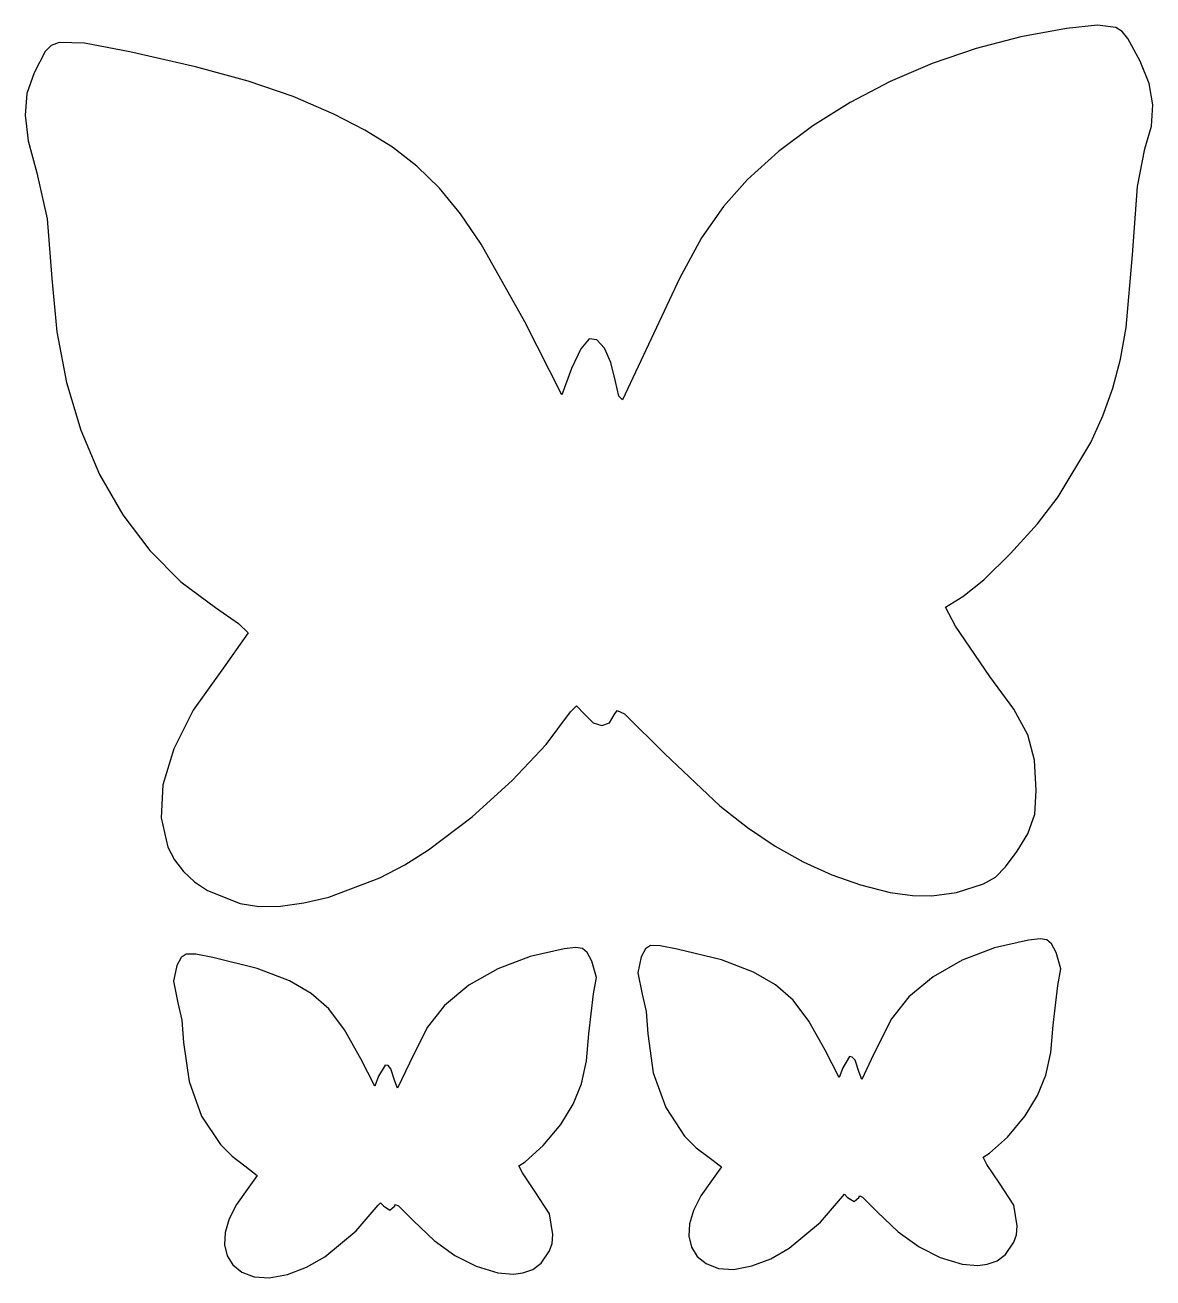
# Model space of a CAD drawing. Extents: x 73 to 113, y 63.8 to 108.2.
import ezdxf

# ---------------------------------------------------------------- set-up
doc = ezdxf.new("R2010")
doc.units = 0
doc.layers.get('0').update_dxf_attribs({"linetype": 'CONTINUOUS'})

msp = doc.modelspace()

# ---------------------------------------------------------------- linework, layer by layer
at = {"color": 7}
for points in [[(111.036806, 108.245451), (109.932721, 108.117569), (108.316008, 107.825977), (106.724648, 107.410912), (105.174079, 106.880091), (103.681939, 106.241784), (102.264766, 105.503707), (100.938542, 104.673576), (99.720355, 103.75966), (98.626193, 102.769128), (97.764092, 101.807809), (96.992942, 100.695455), (96.208012, 99.257886), (95.301813, 97.321466), (94.190013, 94.961162), (94.063786, 95.089046), (93.937006, 95.607186), (93.776602, 96.277464), (93.548398, 96.78348), (93.28161, 97.078933), (93.004349, 97.117518), (92.71055, 96.768048), (92.38313, 96.072966), (92.032557, 95.13204), (90.719563, 97.718894), (89.182222, 100.476073), (88.44635, 101.548737), (87.69394, 102.458794), (86.896883, 103.236559), (86.027065, 103.914002), (85.056376, 104.52089), (83.95615, 105.08809), (82.507557, 105.712617), (80.920057, 106.257218), (79.041515, 106.768746), (76.719797, 107.293503), (75.109146, 107.607144), (74.210113, 107.6325), (73.931199, 107.516194), (73.715674, 107.302873), (73.320453, 106.552118), (73.071301, 105.820104), (73.002953, 105.050607), (73.118706, 104.146063), (73.420772, 103.009457), (73.78733, 101.37786), (73.957657, 99.262847), (74.125226, 97.372729), (74.468081, 95.573562), (74.978508, 93.881332), (75.648233, 92.312575), (76.468992, 90.883272), (77.433068, 89.609964), (78.532191, 88.508637), (79.758094, 87.595273), (80.572791, 87.031381), (80.911787, 86.699547), (79.979131, 85.378284), (78.968202, 83.950638), (78.27312, 82.583074), (77.892783, 81.302047), (77.824432, 80.132922), (78.066965, 79.101597), (78.303436, 78.646294), (78.617078, 78.234534), (79.007341, 77.870733), (79.474218, 77.557644), (80.634527, 77.096826), (81.297089, 76.995954), (82.056661, 77.005327), (82.8901, 77.118326), (83.772595, 77.328339), (85.588297, 78.010743), (86.472449, 78.469905), (87.309192, 78.997968), (88.851492, 80.174812), (90.280795, 81.456939), (91.482994, 82.734105), (92.345095, 83.896618), (92.560069, 84.112695), (92.840638, 83.808423), (93.143256, 83.510769), (93.454691, 83.408243), (93.721479, 83.5025), (93.890152, 83.792991), (94.000396, 83.945676), (94.264426, 83.821103), (95.683807, 82.408339), (97.635658, 80.560664), (98.61517, 79.796129), (99.601844, 79.135772), (100.597341, 78.576842), (101.606615, 78.118231), (102.631875, 77.757184), (103.676981, 77.492047), (104.469627, 77.382356), (105.160298, 77.369128), (106.033976, 77.487089), (106.991438, 77.799077), (107.409257, 78.031687), (107.768099, 78.396042), (108.187575, 78.956628), (108.561849, 79.56572), (108.812652, 80.267418), (108.86171, 81.107469), (108.799424, 82.185645), (108.5624, 83.073655), (108.062449, 83.98812), (107.21082, 85.146224), (105.994841, 86.93216), (105.644817, 87.611258), (106.251155, 87.986085), (106.995296, 88.580296), (107.948897, 89.512953), (108.900296, 90.563567), (109.638372, 91.51276), (110.792618, 93.444771), (111.224771, 94.395617), (111.572034, 95.373472), (111.841579, 96.404797), (112.043326, 97.517148), (112.273182, 100.093529), (112.450674, 102.52108), (112.714704, 103.853369), (112.946214, 104.662552), (112.99748, 105.421024), (112.865738, 106.172882), (112.549892, 106.962222), (112.110574, 107.770855), (111.910481, 108.01339), (111.684483, 108.164423), (111.036806, 108.245451), (111.036806, 108.245451)], [(92.531407, 75.537991), (92.117443, 75.490036), (90.914141, 75.2249), (89.773125, 74.786685), (88.744558, 74.198536), (87.877495, 73.484161), (87.265095, 72.70695), (86.630645, 71.441358), (86.213377, 70.556659), (86.119118, 70.798642), (85.973048, 71.239614), (85.873277, 71.350409), (85.769097, 71.365291), (85.536484, 70.973377), (85.404743, 70.620599), (84.912508, 71.590738), (84.335936, 72.624267), (83.777557, 73.367855), (83.15248, 73.91356), (82.375815, 74.353979), (81.237557, 74.792747), (79.662184, 75.180802), (79.058603, 75.298763), (78.721258, 75.308133), (78.536049, 75.18466), (78.387773, 74.902991), (78.268711, 74.340201), (78.425257, 73.574563), (78.562508, 72.962714), (78.626451, 72.169514), (78.817721, 70.785965), (79.260347, 69.563369), (79.930075, 68.549684), (80.341831, 68.136824), (80.801546, 67.794519), (81.234249, 67.458277), (80.884779, 66.962734), (80.505543, 66.427505), (80.244817, 65.914874), (80.102052, 65.434216), (80.076698, 64.995998), (80.167647, 64.609046), (80.373801, 64.283827), (80.695159, 64.03027), (81.13062, 63.857186), (81.13062, 63.857739), (81.663647, 63.823012), (82.307464, 63.94428), (82.988215, 64.200044), (83.633688, 64.57046), (84.747695, 65.492644), (85.522153, 66.407109), (85.602631, 66.488688), (85.707911, 66.374589), (85.93832, 66.224105), (86.101479, 66.368524), (86.142822, 66.425851), (86.241489, 66.378997), (86.773964, 65.84928), (87.505977, 65.156402), (88.242953, 64.622274), (88.99481, 64.240283), (89.771471, 64.005466), (90.327647, 63.959715), (90.655069, 64.003812), (91.013909, 64.120669), (91.305504, 64.344463), (91.603158, 64.783231), (91.696867, 65.04616), (91.715607, 65.361453), (91.603158, 66.098428), (91.096592, 66.876193), (90.640738, 67.545921), (90.508997, 67.800031), (90.736649, 67.940592), (91.373302, 68.513302), (92.006649, 69.263508), (92.439355, 69.987803), (92.732047, 70.710998), (92.908436, 71.515221), (92.99498, 72.480952), (93.160342, 73.890959), (93.266175, 74.479105), (93.098606, 75.05678), (92.933794, 75.359949), (92.77394, 75.507675), (92.531407, 75.537991), (92.531407, 75.537991)], [(108.993452, 75.842261), (108.579488, 75.794306), (107.376736, 75.529722), (106.23572, 75.090954), (105.206602, 74.502809), (104.34009, 73.788984), (103.72714, 73.011219), (103.093243, 71.746181), (102.675972, 70.860928), (102.581162, 71.102911), (102.435643, 71.544437), (102.335322, 71.655229), (102.231692, 71.669563), (101.998529, 71.277647), (101.866787, 70.924869), (101.374552, 71.895008), (100.798534, 72.92909), (100.240152, 73.672677), (99.615075, 74.218382), (98.83841, 74.658801), (97.700152, 75.097019), (96.124779, 75.485625), (95.520645, 75.603035), (95.183853, 75.612955), (94.998094, 75.488933), (94.850368, 75.207261), (94.731307, 74.64447), (94.887852, 73.878832), (95.025103, 73.266983), (95.089046, 72.474336), (95.280316, 71.090784), (95.722942, 69.867639), (96.392119, 68.853953), (96.804426, 68.441093), (97.264141, 68.098789), (97.696844, 67.762549), (97.347374, 67.267006), (96.968138, 66.731775), (96.707412, 66.219146), (96.564648, 65.738485), (96.539293, 65.30027), (96.630242, 64.913868), (96.836397, 64.58865), (97.157757, 64.33454), (97.592665, 64.162009), (97.593215, 64.162009), (98.126242, 64.127834), (98.769509, 64.248549), (99.45026, 64.504866), (100.095733, 64.87473), (101.210291, 65.796914), (101.984198, 66.711932), (102.064673, 66.79296), (102.169956, 66.678858), (102.400365, 66.528927), (102.563524, 66.673346), (102.604866, 66.730121), (102.704084, 66.683819), (103.236008, 66.153549), (103.968573, 65.460674), (104.705548, 64.926546), (105.457405, 64.545103), (106.234066, 64.310285), (106.790242, 64.263984), (107.117665, 64.308081), (107.476507, 64.424938), (107.768099, 64.648732), (108.065756, 65.0875), (108.159463, 65.35098), (108.178202, 65.665725), (108.065756, 66.403251), (107.558637, 67.180466), (107.102783, 67.85019), (106.971592, 68.104853), (107.199244, 68.245411), (107.835898, 68.817575), (108.469244, 69.567778), (108.90195, 70.292076), (109.194092, 71.01582), (109.371034, 71.819493), (109.457575, 72.785772), (109.622937, 74.195782), (109.72877, 74.783377), (109.561201, 75.361049), (109.396389, 75.664771), (109.236535, 75.811944), (108.993452, 75.842261), (108.993452, 75.842261)]]:
    msp.add_lwpolyline(points, dxfattribs=at)

doc.saveas('drawing.dxf')
